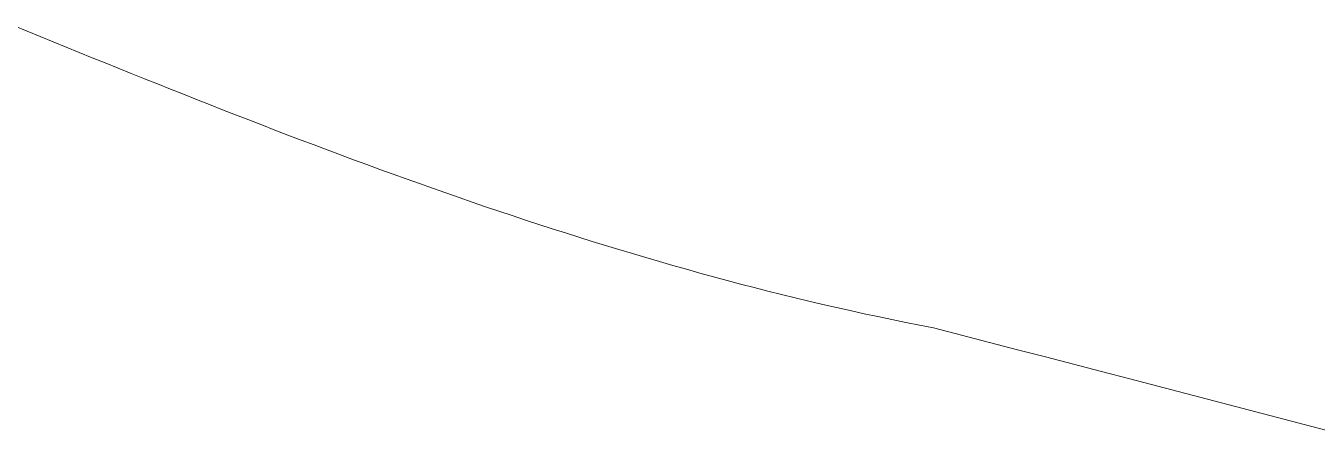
# Model space of a CAD drawing. Header units: millimetres. Extents: x -53019 to 0, y -25898 to 25919.
# Drawn here: x -24436 to -20938, y 1131 to 2225 of the extents above; entities that cross this region are included whole.
import ezdxf

# ---------------------------------------------------------------- set-up
doc = ezdxf.new("R2010")
doc.units = ezdxf.units.MM
doc.layers.add('ceco.net 193', color=7, linetype='Continuous', lineweight=5)

msp = doc.modelspace()

# ---------------------------------------------------------------- linework, layer by layer
at = {"layer": 'ceco.net 193', "linetype": 'Continuous'}
for points in [[(-24467.53552, 2224.99936), (-24432.3235, 2210.59248), (-24397.10132, 2196.20084), (-24361.88422, 2181.83206), (-24326.65696, 2167.48106), (-24291.42716, 2153.158), (-24256.19228, 2138.8578), (-24220.95232, 2124.58808), (-24185.69712, 2110.35138), (-24150.43684, 2096.15024), (-24115.1664, 2081.9872), (-24079.88834, 2067.86734), (-24044.58996, 2053.78304), (-24009.28142, 2039.74446), (-23973.95764, 2025.76176), (-23938.61862, 2011.8197), (-23903.25928, 1997.93606), (-23867.88724, 1984.11338), (-23832.49742, 1970.3415), (-23797.0822, 1956.63566), (-23761.6492, 1942.98824), (-23726.1908, 1929.41194), (-23690.71462, 1915.90168), (-23655.21304, 1902.47016), (-23619.68606, 1889.10468), (-23584.1286, 1875.8154), (-23548.54574, 1862.61502), (-23512.9324, 1849.49338), (-23477.29366, 1836.45048), (-23441.62444, 1823.5041), (-23405.91966, 1810.64154), (-23370.18694, 1797.87296), (-23334.41866, 1785.19836), (-23298.61482, 1772.6279), (-23262.77034, 1760.15142), (-23226.89792, 1747.78162), (-23190.97978, 1735.52104), (-23155.02608, 1723.36714), (-23119.03428, 1711.31738), (-23082.9993, 1699.39208), (-23046.92114, 1687.57854), (-23010.7998, 1675.88438), (-22974.63274, 1664.31214), (-22938.42504, 1652.86436), (-22902.16654, 1641.54104), (-22865.85978, 1630.3498), (-22829.5073, 1619.29318), (-22793.10656, 1608.37118), (-22756.64994, 1597.58126), (-22720.14252, 1586.9412), (-22683.58684, 1576.43576), (-22646.9702, 1566.08018), (-22610.30276, 1555.87192), (-22573.57944, 1545.81352), (-22536.80024, 1535.9126), (-22499.95754, 1526.16408), (-22463.0615, 1516.57558), (-22426.10196, 1507.14456), (-22389.08146, 1497.88626), (-22352, 1488.78798), (-22314.8525, 1479.85988), (-22277.6415, 1471.10196), (-22240.36446, 1462.52184), (-22203.02138, 1454.11698), (-22165.60972, 1445.895), (-22128.12948, 1437.85336), (-22090.57558, 1430.00222), (-22052.96072, 1422.33142), (-22015.26204, 1414.85112), (-21977.49732, 1407.57148)], [(-20914.90864, 1130.59718), (-20990.79876, 1150.52094), (-21066.69396, 1170.40914), (-21142.60186, 1190.26432), (-21218.5123, 1210.08902), (-21294.4202, 1229.88324), (-21370.33572, 1249.65968), (-21446.24362, 1269.4158), (-21522.15914, 1289.16176), (-21598.05942, 1308.89248), (-21673.96224, 1328.62574), (-21749.85998, 1348.35138), (-21825.74756, 1368.0821), (-21901.62498, 1387.82044), (-21977.49732, 1407.57148)]]:
    msp.add_lwpolyline(points, dxfattribs=at)

doc.saveas('drawing.dxf')
